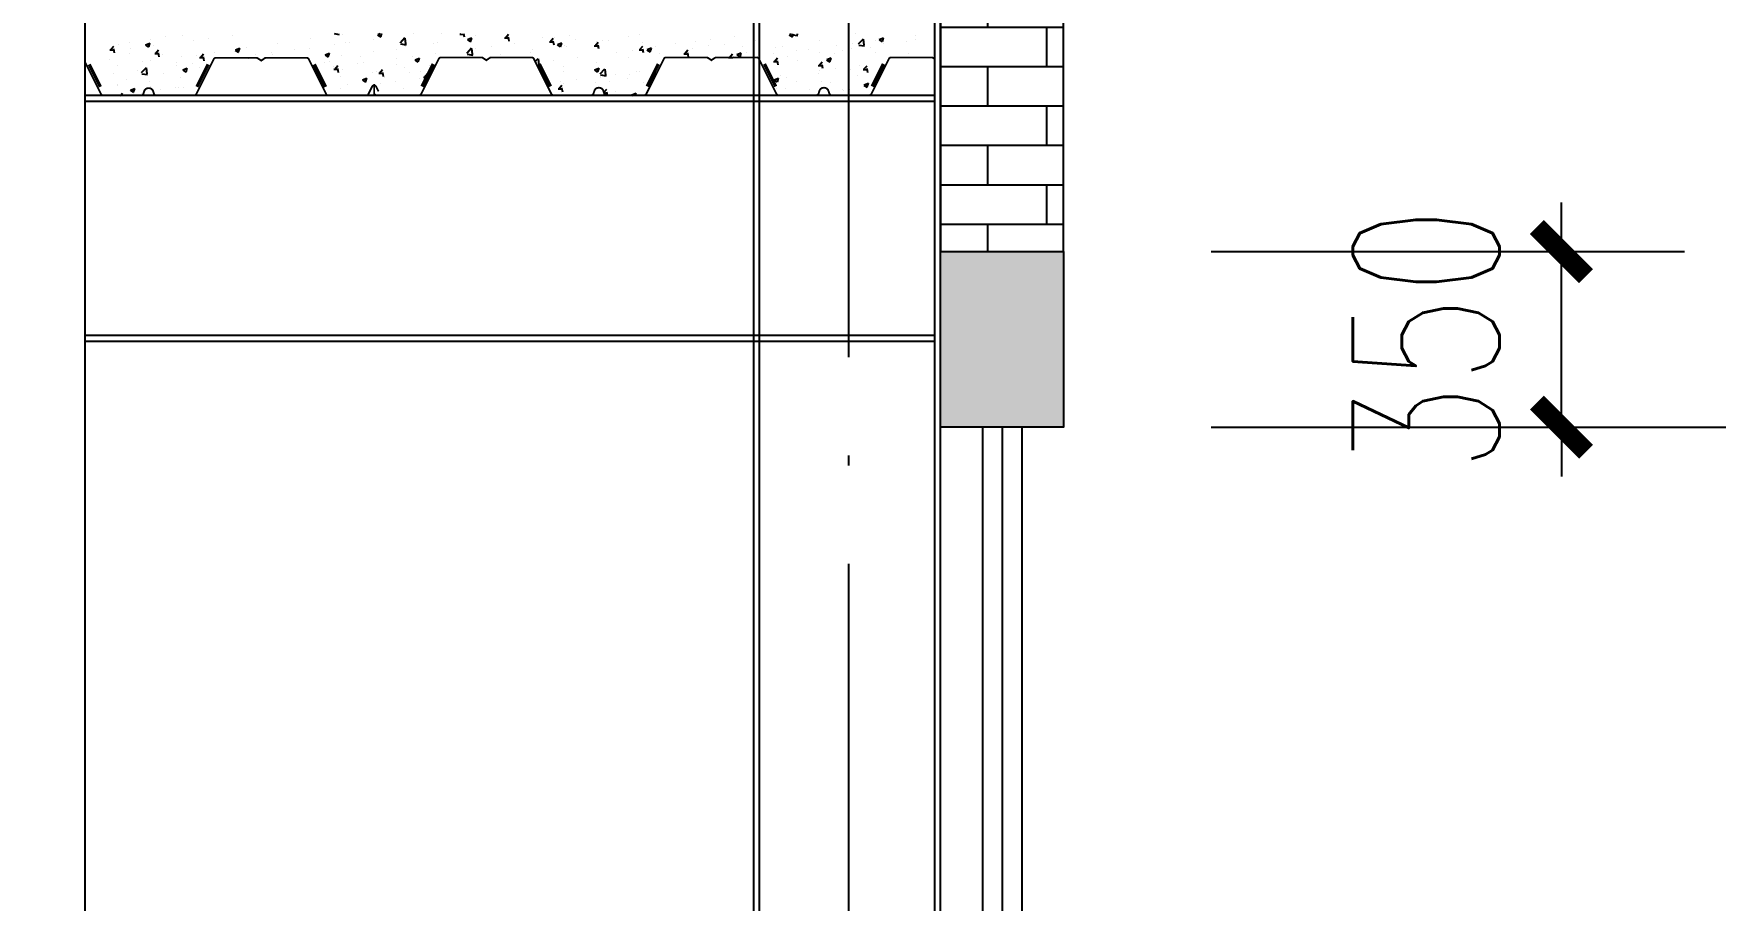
# Model space of a CAD drawing. Extents: x -89996 to 1006241, y -2176 to 440573.
# Drawn here: x 730231 to 733649, y 245708 to 247470 of the extents above; entities that cross this region are included whole.
import ezdxf

# ---------------------------------------------------------------- set-up
doc = ezdxf.new("R2010")
doc.units = 0
doc.header["$LTSCALE"] = 1000
doc.header["$MEASUREMENT"] = 0
doc.linetypes.add('DOTE', pattern=[2.42, 2, -0.2, 0.02, -0.2])
for name, color, linetype in [('AXIS', 3, 'Continuous'), ('BOLT', 251, 'Continuous'), ('DIM_SYMB', 3, 'Continuous'), ('DOTE', 1, 'DOTE'), ('FZX', 31, 'Continuous'), ('GZ', 50, 'Continuous'), ('MC', 132, 'Continuous'), ('PUB_TITLE', 4, 'Continuous'), ('S', 2, 'Continuous')]:
    doc.layers.add(name, color=color, linetype=linetype)
doc.styles.add('_TCH_DIM_T3', font='SIMPLEX', dxfattribs={"width": 0.705882, "bigfont": 'GBCBIG'})
doc.dimstyles.new('_TCH_ARCH&&100', dxfattribs={"dimtxt": 297.5, "dimasz": 100, "dimexe": 250, "dimexo": 300, "dimgap": 126.25, "dimtad": 1, "dimdec": 0, "dimzin": 0, "dimdsep": 46, "dimtxsty": '_TCH_DIM_T3', "dimblk": 'ARCHTICK', "dimcen": 0.09, "dimclrt": 7, "dimazin": 2, "dimtfac": 1, "dimtdec": 0, "dimtix": 1, "dimtmove": 2, "dimatfit": 3, "dimfxl": 0, "dimtolj": 1, "dimtzin": 0, "dimarcsym": 0})

# ---------------------------------------------------------------- blocks, each defined once
blk = doc.blocks.new('_ArchTick')
at = {"color": 0, "linetype": 'ByBlock', "const_width": 0.4}
blk.add_lwpolyline([(-0.5, -0.5), (0.5, 0.5)], dxfattribs=at)
blk = doc.blocks.new('*D164')
at = {"layer": 'AXIS', "color": 0, "lineweight": -2, "transparency": 16777216}
for p, q in [((732624.5, 246670.1), (734586, 246670.1)), ((734336, 245170.1), (734336, 246670.1)), ((732624.5, 245170.1), (734586, 245170.1))]:
    blk.add_line(p, q, dxfattribs=at)
at = {"layer": 'Defpoints', "color": 0, "transparency": 16777216}
for p in [(732324.5, 246670.1), (734336, 246670.1), (732324.5, 245170.1)]:
    blk.add_point(p, dxfattribs=at)
at = {"layer": 'AXIS', "color": 0, "lineweight": -2, "transparency": 16777216, "xscale": 100, "yscale": 100, "zscale": 100}
for p, rotation in [((734336, 246670.1), 90), ((734336, 245170.1), 270)]:
    blk.add_blockref('_ArchTick', p, dxfattribs=dict(at, rotation=rotation))
at = {"layer": 'AXIS', "color": 7, "transparency": 16777216, "insert": (734061, 245920.1), "char_height": 297.5, "attachment_point": 5, "rotation": 90, "style": '_TCH_DIM_T3'}
blk.add_mtext('\\A1;1500', dxfattribs=at)
blk = doc.blocks.new('*D166')
at = {"layer": 'AXIS', "color": 0, "lineweight": -2, "transparency": 16777216}
for p, q in [((732724.5, 251670.1), (735093.9, 251670.1)), ((734843.9, 239670.1), (734843.9, 251670.1)), ((732737.6, 239670.1), (735093.9, 239670.1))]:
    blk.add_line(p, q, dxfattribs=at)
at = {"layer": 'Defpoints', "color": 0, "transparency": 16777216}
for p in [(732424.5, 251670.1), (734843.9, 251670.1), (732437.6, 239670.1)]:
    blk.add_point(p, dxfattribs=at)
at = {"layer": 'AXIS', "color": 0, "lineweight": -2, "transparency": 16777216, "xscale": 100, "yscale": 100, "zscale": 100}
for p, rotation in [((734843.9, 251670.1), 90), ((734843.9, 239670.1), 270)]:
    blk.add_blockref('_ArchTick', p, dxfattribs=dict(at, rotation=rotation))
at = {"layer": 'AXIS', "color": 7, "transparency": 16777216, "insert": (734568.9, 245670.1), "char_height": 297.5, "attachment_point": 5, "rotation": 90, "style": '_TCH_DIM_T3'}
blk.add_mtext('\\A1;12000', dxfattribs=at)
blk = doc.blocks.new('*D169')
at = {"layer": 'AXIS', "color": 0, "lineweight": -2, "transparency": 16777216}
for p, q in [((733336.3, 247027), (733336.3, 247127)), ((732624.5, 247027), (733586.3, 247027)), ((733336.3, 246670.1), (733336.3, 247027)), ((732624.5, 246670.1), (733586.3, 246670.1)), ((733336.3, 246670.1), (733336.3, 246570.1))]:
    blk.add_line(p, q, dxfattribs=at)
at = {"layer": 'Defpoints', "color": 0, "transparency": 16777216}
for p in [(732324.5, 247027), (733336.3, 247027), (732324.5, 246670.1)]:
    blk.add_point(p, dxfattribs=at)
at = {"layer": 'AXIS', "color": 0, "lineweight": -2, "transparency": 16777216, "xscale": 100, "yscale": 100, "zscale": 100}
for p, rotation in [((733336.3, 247027), 270), ((733336.3, 246670.1), 90)]:
    blk.add_blockref('_ArchTick', p, dxfattribs=dict(at, rotation=rotation))
at = {"layer": 'AXIS', "color": 7, "transparency": 16777216, "insert": (733061.3, 246848.6), "char_height": 297.5, "attachment_point": 5, "rotation": 90, "style": '_TCH_DIM_T3'}
blk.add_mtext('\\A1;350', dxfattribs=at)
blk = doc.blocks.new('*D170')
at = {"layer": 'AXIS', "color": 0, "lineweight": -2, "transparency": 16777216}
for p, q in [((732624.5, 248470.1), (734586, 248470.1)), ((734336, 248470.1), (734336, 246670.1)), ((732624.5, 246670.1), (734586, 246670.1))]:
    blk.add_line(p, q, dxfattribs=at)
at = {"layer": 'Defpoints', "color": 0, "transparency": 16777216}
for p in [(732324.5, 248470.1), (732324.5, 246670.1), (734336, 246670.1)]:
    blk.add_point(p, dxfattribs=at)
at = {"layer": 'AXIS', "color": 0, "lineweight": -2, "transparency": 16777216, "xscale": 100, "yscale": 100, "zscale": 100}
for p, rotation in [((734336, 248470.1), 90), ((734336, 246670.1), 270)]:
    blk.add_blockref('_ArchTick', p, dxfattribs=dict(at, rotation=rotation))
at = {"layer": 'AXIS', "color": 7, "transparency": 16777216, "insert": (734061, 247570.1), "char_height": 297.5, "attachment_point": 5, "rotation": 90, "style": '_TCH_DIM_T3'}
blk.add_mtext('\\A1;1800', dxfattribs=at)

msp = doc.modelspace()

# ---------------------------------------------------------------- hatches: boundary and pattern name
at = {"layer": 'BOLT'}
h = msp.add_hatch(dxfattribs=at)
h.set_pattern_fill('AR-BRSTD', color=256, scale=100)
h.set_pattern_definition([(0, (117864.75, -247051.54), (0, 80.138549), []), (90, (117864.75, -247051.54), (-120.1928, 80.138549), [80.13855, -80.13854])])
h.paths.add_polyline_path([(732324.48, 248350.11), (732074.48, 248350.11), (732074.48, 247027.03), (732324.48, 247027.03)])
h = msp.add_hatch(color=256, dxfattribs=at)
h.dxf.hatch_style = 1
h.paths.add_polyline_path([(732324.48, 247027.03), (732074.48, 247027.03), (732074.48, 246670.11), (732324.48, 246670.11)])

# ---------------------------------------------------------------- linework, layer by layer
at = {"color": 9, "linetype": 'Continuous'}
for p, q in [((730499.85, 247464.52, 3.79), (730499.85, 247464.52, 3.79)), ((730533.28, 247465.42, 3.79), (730533.28, 247465.42, 3.79)), ((730635.21, 247466.71, 3.79), (730635.21, 247466.71, 3.79)), ((730842.07, 247469.98, 3.79), (730852.35, 247468.39, 3.79)), ((730858.22, 247468.2, 3.79), (730858.22, 247468.2, 3.79)), ((730930.13, 247467.51, 3.79), (730936.44, 247463.25, 3.79)), ((730930.44, 247468.07, 3.79), (730935.4, 247469.97, 3.79)), ((730936.72, 247463.62, 3.79), (730938.85, 247469.97, 3.79)), ((730939, 247465.03, 3.79), (730939, 247465.03, 3.79)), ((731002.2, 247469.34, 3.79), (731002.2, 247469.34, 3.79)), ((731060.93, 247469.76, 3.79), (731060.93, 247469.76, 3.79)), ((731097.09, 247469.14, 3.79), (731104.68, 247468.48, 3.79)), ((731098.87, 247469.34, 3.79), (731099.38, 247469.94, 3.79)), ((731106.52, 247462.71, 3.79), (731105.19, 247469.94, 3.79)), ((731128.72, 247466.9, 3.79), (731128.72, 247466.9, 3.79)), ((731189.96, 247461.37, 3.79), (731196.08, 247468.67, 3.79)), ((731196.52, 247464.03, 3.79), (731196.52, 247464.03, 3.79)), ((731320.78, 247465.59, 3.79), (731320.78, 247465.59, 3.79)), ((731462.32, 247468.98, 3.79), (731462.32, 247468.98, 3.79)), ((731655.67, 247463.99, 3.79), (731655.67, 247463.99, 3.79)), ((731764.97, 247465.4, 3.79), (731764.97, 247465.4, 3.79)), ((731766.9, 247467.79, 3.79), (731773.21, 247463.53, 3.79)), ((731767.21, 247468.34, 3.79), (731771.11, 247469.84, 3.79)), ((731772.99, 247467.73, 3.79), (731784.29, 247465.98, 3.79)), ((731773.49, 247463.9, 3.79), (731775.48, 247469.84, 3.79)), ((731783.7, 247467.6, 3.79), (731783.44, 247469.83, 3.79)), ((731901.46, 247469.48, 3.79), (731901.46, 247469.48, 3.79)), ((732022.66, 247466.61, 3.79), (732022.66, 247466.61, 3.79)), ((730385.97, 247437.37, 3.79), (730393.57, 247436.7, 3.79)), ((730387.75, 247437.57, 3.79), (730393.87, 247444.86, 3.79)), ((730395.41, 247430.94, 3.79), (730393.94, 247438.9, 3.79)), ((730395.21, 247435.12, 3.79), (730395.21, 247435.12, 3.79)), ((730403.93, 247448.35, 3.79), (730403.93, 247448.35, 3.79)), ((730425.79, 247451.81, 3.79), (730425.79, 247451.81, 3.79)), ((730426.04, 247430.64, 3.79), (730426.04, 247430.64, 3.79)), ((730427.01, 247439.3, 3.79), (730427.01, 247439.3, 3.79)), ((730458.39, 247446.9, 3.79), (730464.7, 247442.63, 3.79)), ((730458.7, 247447.45, 3.79), (730467.59, 247450.86, 3.79)), ((730464.98, 247443, 3.79), (730467.55, 247450.68, 3.79)), ((730469.13, 247457.29, 3.79), (730469.13, 247457.29, 3.79)), ((730475.11, 247445.64, 3.79), (730475.11, 247445.64, 3.79)), ((730477.07, 247429.4, 3.79), (730484.66, 247428.73, 3.79)), ((730478.84, 247429.6, 3.79), (730484.97, 247436.89, 3.79)), ((730486.5, 247422.97, 3.79), (730485.03, 247430.93, 3.79)), ((730555.31, 247456.2, 3.79), (730555.31, 247456.2, 3.79)), ((730587.11, 247460.38, 3.79), (730587.11, 247460.38, 3.79)), ((730597.7, 247432.66, 3.79), (730597.7, 247432.66, 3.79)), ((730640.9, 247436.72, 3.79), (730647.22, 247432.46, 3.79)), ((730641.22, 247437.27, 3.79), (730650.11, 247440.69, 3.79)), ((730647.49, 247432.83, 3.79), (730650.07, 247440.51, 3.79)), ((730662.91, 247441.61, 3.79), (730662.91, 247441.61, 3.79)), ((730713.8, 247431.37, 3.79), (730713.8, 247431.37, 3.79)), ((730727.05, 247449.74, 3.79), (730727.05, 247449.74, 3.79)), ((730761.9, 247437.7, 3.79), (730761.9, 247437.7, 3.79)), ((730790.87, 247439.6, 3.79), (730790.87, 247439.6, 3.79)), ((730793.02, 247459.26, 3.79), (730793.02, 247459.26, 3.79)), ((730823.73, 247427.1, 3.79), (730832.63, 247430.52, 3.79)), ((730830.01, 247422.66, 3.79), (730832.59, 247430.34, 3.79)), ((730842.1, 247448.26, 3.79), (730842.1, 247448.26, 3.79)), ((730864.93, 247452.31, 3.79), (730864.93, 247452.31, 3.79)), ((730873.9, 247452.45, 3.79), (730873.9, 247452.45, 3.79)), ((730920.83, 247434.05, 3.79), (730920.83, 247434.05, 3.79)), ((730921.99, 247458.78, 3.79), (730921.99, 247458.78, 3.79)), ((730969.43, 247437.14, 3.79), (730969.43, 247437.14, 3.79)), ((730975.77, 247451.55, 3.79), (730985.66, 247461.86, 3.79)), ((730976.59, 247449.12, 3.79), (730987.89, 247447.37, 3.79)), ((730987.3, 247449, 3.79), (730985.9, 247461.06, 3.79)), ((730986.79, 247443.57, 3.79), (730986.79, 247443.57, 3.79)), ((731043.49, 247449.85, 3.79), (731043.49, 247449.85, 3.79)), ((731048.68, 247429.77, 3.79), (731048.68, 247429.77, 3.79)), ((731052, 247452.52, 3.79), (731052, 247452.52, 3.79)), ((731111.31, 247430.53, 3.79), (731121.2, 247440.84, 3.79)), ((731112.64, 247457.34, 3.79), (731118.96, 247453.08, 3.79)), ((731112.96, 247457.89, 3.79), (731121.85, 247461.31, 3.79)), ((731116.14, 247460.65, 3.79), (731116.14, 247460.65, 3.79)), ((731117.56, 247462.57, 3.79), (731117.56, 247462.57, 3.79)), ((731119.23, 247453.45, 3.79), (731121.81, 247461.13, 3.79)), ((731122.84, 247427.97, 3.79), (731121.43, 247440.04, 3.79)), ((731128.89, 247440.33, 3.79), (731128.89, 247440.33, 3.79)), ((731160.68, 247444.51, 3.79), (731160.68, 247444.51, 3.79)), ((731188.18, 247461.17, 3.79), (731195.77, 247460.51, 3.79)), ((731197.61, 247454.74, 3.79), (731196.14, 247462.7, 3.79)), ((731208.78, 247450.84, 3.79), (731208.78, 247450.84, 3.79)), ((731240.12, 247430.84, 3.79), (731240.12, 247430.84, 3.79)), ((731245.77, 247436.83, 3.79), (731245.77, 247436.83, 3.79)), ((731264.32, 247461.17, 3.79), (731264.32, 247461.17, 3.79)), ((731279.27, 247453.2, 3.79), (731286.86, 247452.54, 3.79)), ((731281.05, 247453.4, 3.79), (731287.18, 247460.7, 3.79)), ((731288.71, 247446.77, 3.79), (731287.24, 247454.73, 3.79)), ((731288.99, 247461.4, 3.79), (731288.99, 247461.4, 3.79)), ((731295.16, 247447.17, 3.79), (731301.47, 247442.91, 3.79)), ((731295.47, 247447.72, 3.79), (731304.37, 247451.14, 3.79)), ((731301.75, 247443.28, 3.79), (731304.32, 247450.96, 3.79)), ((731309.92, 247444.96, 3.79), (731309.92, 247444.96, 3.79)), ((731314.19, 247443.55, 3.79), (731314.19, 247443.55, 3.79)), ((731332.11, 247458.3, 3.79), (731332.11, 247458.3, 3.79)), ((731370.37, 247445.23, 3.79), (731377.96, 247444.57, 3.79)), ((731372.15, 247445.43, 3.79), (731378.27, 247452.73, 3.79)), ((731375.88, 247454.49, 3.79), (731375.88, 247454.49, 3.79)), ((731379.8, 247438.8, 3.79), (731378.33, 247446.76, 3.79)), ((731388.25, 247456.26, 3.79), (731388.25, 247456.26, 3.79)), ((731399.91, 247455.44, 3.79), (731399.91, 247455.44, 3.79)), ((731415.68, 247432.39, 3.79), (731415.68, 247432.39, 3.79)), ((731441.09, 247463.43, 3.79), (731441.09, 247463.43, 3.79)), ((731447.47, 247436.58, 3.79), (731447.47, 247436.58, 3.79)), ((731461.46, 247437.26, 3.79), (731469.05, 247436.6, 3.79)), ((731463.24, 247437.46, 3.79), (731469.36, 247444.76, 3.79)), ((731467.7, 247452.57, 3.79), (731467.7, 247452.57, 3.79)), ((731470.89, 247430.82, 3.79), (731469.42, 247438.79, 3.79)), ((731477.67, 247437, 3.79), (731483.99, 247432.74, 3.79)), ((731477.99, 247437.55, 3.79), (731486.88, 247440.96, 3.79)), ((731484.26, 247433.11, 3.79), (731486.84, 247440.78, 3.79)), ((731495.57, 247442.91, 3.79), (731495.57, 247442.91, 3.79)), ((731503.69, 247429.28, 3.79), (731503.69, 247429.28, 3.79)), ((731535.5, 247449.71, 3.79), (731535.5, 247449.71, 3.79)), ((731552.55, 247429.29, 3.79), (731560.14, 247428.63, 3.79)), ((731554.33, 247429.49, 3.79), (731560.45, 247436.79, 3.79)), ((731561.98, 247422.85, 3.79), (731560.51, 247430.82, 3.79)), ((731569.65, 247438.8, 3.79), (731569.65, 247438.8, 3.79)), ((731575.78, 247453.47, 3.79), (731575.78, 247453.47, 3.79)), ((731603.29, 247446.85, 3.79), (731603.29, 247446.85, 3.79)), ((731607.57, 247457.65, 3.79), (731607.57, 247457.65, 3.79)), ((731634.86, 247447.75, 3.79), (731634.86, 247447.75, 3.79)), ((731660.5, 247427.38, 3.79), (731669.4, 247430.79, 3.79)), ((731666.78, 247422.94, 3.79), (731669.36, 247430.61, 3.79)), ((731671.09, 247443.98, 3.79), (731671.09, 247443.98, 3.79)), ((731679.27, 247431.34, 3.79), (731679.27, 247431.34, 3.79)), ((731699.01, 247455.88, 3.79), (731699.01, 247455.88, 3.79)), ((731738.88, 247441.12, 3.79), (731738.88, 247441.12, 3.79)), ((731753.33, 247444.05, 3.79), (731753.33, 247444.05, 3.79)), ((731782.36, 247434.97, 3.79), (731782.36, 247434.97, 3.79)), ((731806.68, 247438.25, 3.79), (731806.68, 247438.25, 3.79)), ((731827.4, 247456.77, 3.79), (731827.4, 247456.77, 3.79)), ((731828.63, 247432.06, 3.79), (731828.63, 247432.06, 3.79)), ((731862.57, 247445.53, 3.79), (731862.57, 247445.53, 3.79)), ((731874.47, 247435.39, 3.79), (731874.47, 247435.39, 3.79)), ((731892.78, 247440.19, 3.79), (731892.78, 247440.19, 3.79)), ((731894.36, 247449.72, 3.79), (731894.36, 247449.72, 3.79)), ((731907.71, 247449.13, 3.79), (731917.6, 247459.44, 3.79)), ((731908.53, 247446.71, 3.79), (731919.83, 247444.95, 3.79)), ((731919.24, 247446.58, 3.79), (731917.83, 247458.64, 3.79)), ((731931.89, 247441.59, 3.79), (731931.89, 247441.59, 3.79)), ((731942.27, 247432.52, 3.79), (731942.27, 247432.52, 3.79)), ((731942.46, 247456.05, 3.79), (731942.46, 247456.05, 3.79)), ((731949.41, 247457.62, 3.79), (731955.73, 247453.36, 3.79)), ((731949.73, 247458.17, 3.79), (731958.62, 247461.58, 3.79)), ((731956, 247453.73, 3.79), (731958.58, 247461.4, 3.79)), ((731958.74, 247449.71, 3.79), (731958.74, 247449.71, 3.79)), ((732005.96, 247454.31, 3.79), (732005.96, 247454.31, 3.79)), ((732010.06, 247429.66, 3.79), (732010.06, 247429.66, 3.79)), ((732023.95, 247458.66, 3.79), (732023.95, 247458.66, 3.79)), ((730385.02, 247416.45, 3.79), (730385.02, 247416.45, 3.79)), ((730402.38, 247406.07, 3.79), (730402.38, 247406.07, 3.79)), ((730441.7, 247395.55, 3.79), (730441.7, 247395.55, 3.79)), ((730450.45, 247390.9, 3.79), (730460.34, 247401.21, 3.79)), ((730452.82, 247413.58, 3.79), (730452.82, 247413.58, 3.79)), ((730461.98, 247388.35, 3.79), (730460.57, 247400.41, 3.79)), ((730467.59, 247415.01, 3.79), (730467.59, 247415.01, 3.79)), ((730493.84, 247427.78, 3.79), (730493.84, 247427.78, 3.79)), ((730520.61, 247410.72, 3.79), (730520.61, 247410.72, 3.79)), ((730521.9, 247406.11, 3.79), (730521.9, 247406.11, 3.79)), ((730531.74, 247423.14, 3.79), (730531.74, 247423.14, 3.79)), ((730534.19, 247395.76, 3.79), (730540.51, 247391.5, 3.79)), ((730534.51, 247396.31, 3.79), (730543.4, 247399.73, 3.79)), ((730540.79, 247391.87, 3.79), (730543.36, 247399.55, 3.79)), ((730553.7, 247410.29, 3.79), (730553.7, 247410.29, 3.79)), ((730561.63, 247424.91, 3.79), (730561.63, 247424.91, 3.79)), ((730568.16, 247421.43, 3.79), (730575.75, 247420.76, 3.79)), ((730568.67, 247401.46, 3.79), (730568.67, 247401.46, 3.79)), ((730569.94, 247421.63, 3.79), (730576.06, 247428.93, 3.79)), ((730577.59, 247415, 3.79), (730576.12, 247422.96, 3.79)), ((730588.41, 247407.86, 3.79), (730588.41, 247407.86, 3.79)), ((730629.43, 247422.05, 3.79), (730629.43, 247422.05, 3.79)), ((730666.57, 247420.26, 3.79), (730667.15, 247420.96, 3.79)), ((730682, 247427.18, 3.79), (730682, 247427.18, 3.79)), ((730697.22, 247419.19, 3.79), (730697.22, 247419.19, 3.79)), ((730716.8, 247426.89, 3.79), (730716.8, 247426.89, 3.79)), ((730791.47, 247416.98, 3.79), (730791.47, 247416.98, 3.79)), ((730808.69, 247398.17, 3.79), (730808.69, 247398.17, 3.79)), ((730821.3, 247411.71, 3.79), (730821.3, 247411.71, 3.79)), ((730823.42, 247426.55, 3.79), (730829.74, 247422.29, 3.79)), ((730832.81, 247413.46, 3.79), (730832.81, 247413.46, 3.79)), ((730840.49, 247402.36, 3.79), (730840.49, 247402.36, 3.79)), ((730841.43, 247397.52, 3.79), (730849.03, 247396.86, 3.79)), ((730843.21, 247397.72, 3.79), (730849.34, 247405.02, 3.79)), ((730850.87, 247391.09, 3.79), (730849.4, 247399.05, 3.79)), ((730856.68, 247425.92, 3.79), (730856.68, 247425.92, 3.79)), ((730859.59, 247396.4, 3.79), (730859.59, 247396.4, 3.79)), ((730888.58, 247408.69, 3.79), (730888.58, 247408.69, 3.79)), ((730895.36, 247424.43, 3.79), (730895.36, 247424.43, 3.79)), ((730900.61, 247410.59, 3.79), (730900.61, 247410.59, 3.79)), ((730934.31, 247389.75, 3.79), (730940.43, 247397.05, 3.79)), ((730968.4, 247407.73, 3.79), (730968.4, 247407.73, 3.79)), ((730968.79, 247419.25, 3.79), (730968.79, 247419.25, 3.79)), ((730985.24, 247401.3, 3.79), (730985.24, 247401.3, 3.79)), ((731000.58, 247423.43, 3.79), (731000.58, 247423.43, 3.79)), ((731005.93, 247416.38, 3.79), (731012.25, 247412.12, 3.79)), ((731006.25, 247416.93, 3.79), (731015.14, 247420.35, 3.79)), ((731012.53, 247412.49, 3.79), (731015.1, 247420.17, 3.79)), ((731036.2, 247404.86, 3.79), (731036.2, 247404.86, 3.79)), ((731050.45, 247410.24, 3.79), (731050.45, 247410.24, 3.79)), ((731112.13, 247428.1, 3.79), (731123.43, 247426.35, 3.79)), ((731180.56, 247427.89, 3.79), (731180.56, 247427.89, 3.79)), ((731250.51, 247413.33, 3.79), (731256.74, 247419.81, 3.79)), ((731254.14, 247406.08, 3.79), (731258.97, 247405.33, 3.79)), ((731255.58, 247411.31, 3.79), (731255.58, 247411.31, 3.79)), ((731258.38, 247406.95, 3.79), (731256.97, 247419.01, 3.79)), ((731287.37, 247415.5, 3.79), (731287.37, 247415.5, 3.79)), ((731308.37, 247402.69, 3.79), (731308.37, 247402.69, 3.79)), ((731335.47, 247421.83, 3.79), (731335.47, 247421.83, 3.79)), ((731370.96, 247396.04, 3.79), (731377.28, 247391.78, 3.79)), ((731371.28, 247396.59, 3.79), (731380.17, 247400, 3.79)), ((731374.33, 247412.21, 3.79), (731374.33, 247412.21, 3.79)), ((731377.56, 247392.15, 3.79), (731380.13, 247399.82, 3.79)), ((731382.39, 247388.48, 3.79), (731392.28, 247398.79, 3.79)), ((731393.92, 247385.93, 3.79), (731392.51, 247397.99, 3.79)), ((731439.54, 247421.15, 3.79), (731439.54, 247421.15, 3.79)), ((731605.2, 247418.63, 3.79), (731605.2, 247418.63, 3.79)), ((731643.64, 247421.32, 3.79), (731651.23, 247420.66, 3.79)), ((731645.42, 247421.52, 3.79), (731651.55, 247428.82, 3.79)), ((731652.08, 247420.26, 3.79), (731651.6, 247422.85, 3.79)), ((731660.19, 247426.83, 3.79), (731666.5, 247422.57, 3.79)), ((731702.47, 247424.45, 3.79), (731702.47, 247424.45, 3.79)), ((731734.26, 247428.64, 3.79), (731734.26, 247428.64, 3.79)), ((731734.73, 247413.35, 3.79), (731742.32, 247412.69, 3.79)), ((731736.52, 247413.55, 3.79), (731742.64, 247420.85, 3.79)), ((731744.16, 247406.91, 3.79), (731742.7, 247414.88, 3.79)), ((731763.42, 247423.12, 3.79), (731763.42, 247423.12, 3.79)), ((731783.76, 247416.17, 3.79), (731783.76, 247416.17, 3.79)), ((731825.83, 247405.38, 3.79), (731833.42, 247404.72, 3.79)), ((731827.61, 247405.58, 3.79), (731833.73, 247412.88, 3.79)), ((731829.16, 247395.44, 3.79), (731829.16, 247395.44, 3.79)), ((731835.26, 247398.94, 3.79), (731833.79, 247406.91, 3.79)), ((731842.7, 247416.66, 3.79), (731849.02, 247412.4, 3.79)), ((731843.02, 247417.21, 3.79), (731851.91, 247420.62, 3.79)), ((731849.3, 247412.77, 3.79), (731851.87, 247420.44, 3.79)), ((731857.83, 247428.88, 3.79), (731857.83, 247428.88, 3.79)), ((731860.95, 247399.63, 3.79), (731860.95, 247399.63, 3.79)), ((731891.24, 247397.92, 3.79), (731891.24, 247397.92, 3.79)), ((731909.05, 247405.96, 3.79), (731909.05, 247405.96, 3.79)), ((731916.92, 247397.41, 3.79), (731924.51, 247396.75, 3.79)), ((731918.7, 247397.61, 3.79), (731924.82, 247404.91, 3.79)), ((731926.35, 247390.97, 3.79), (731924.88, 247398.93, 3.79)), ((731957.2, 247407.44, 3.79), (731957.2, 247407.44, 3.79)), ((732021.05, 247420.7, 3.79), (732021.05, 247420.7, 3.79)), ((730393.6, 247389.21, 3.79), (730393.6, 247389.21, 3.79)), ((730400.77, 247366.09, 3.79), (730400.77, 247366.09, 3.79)), ((730400.84, 247363.79, 3.79), (730400.84, 247363.79, 3.79)), ((730420.54, 247376.03, 3.79), (730420.54, 247376.03, 3.79)), ((730451.27, 247388.47, 3.79), (730462.57, 247386.72, 3.79)), ((730466.04, 247372.73, 3.79), (730466.04, 247372.73, 3.79)), ((730468.57, 247363.22, 3.79), (730468.57, 247363.22, 3.79)), ((730494.61, 247388.75, 3.79), (730494.61, 247388.75, 3.79)), ((730530.19, 247380.86, 3.79), (730530.19, 247380.86, 3.79)), ((730568.39, 247366.53, 3.79), (730568.39, 247366.53, 3.79)), ((730855.13, 247383.64, 3.79), (730855.13, 247383.64, 3.79)), ((730869.8, 247367.27, 3.79), (730869.8, 247367.27, 3.79)), ((730899.22, 247375.42, 3.79), (730905.54, 247371.16, 3.79)), ((730899.54, 247375.97, 3.79), (730908.43, 247379.38, 3.79)), ((730905.82, 247371.53, 3.79), (730908.39, 247379.2, 3.79)), ((730919.28, 247391.78, 3.79), (730919.28, 247391.78, 3.79)), ((730927.39, 247393.53, 3.79), (730927.39, 247393.53, 3.79)), ((730932.53, 247389.55, 3.79), (730940.12, 247388.89, 3.79)), ((730935.38, 247369.16, 3.79), (730935.38, 247369.16, 3.79)), ((730941.96, 247383.12, 3.79), (730940.49, 247391.08, 3.79)), ((730943.86, 247379.98, 3.79), (730943.86, 247379.98, 3.79)), ((730967.17, 247373.34, 3.79), (730967.17, 247373.34, 3.79)), ((730995.18, 247390.67, 3.79), (730995.18, 247390.67, 3.79)), ((731015.27, 247379.68, 3.79), (731015.27, 247379.68, 3.79)), ((731017.93, 247392.7, 3.79), (731017.93, 247392.7, 3.79)), ((731023.62, 247381.58, 3.79), (731031.21, 247380.92, 3.79)), ((731025.4, 247381.78, 3.79), (731031.52, 247389.08, 3.79)), ((731033.05, 247375.15, 3.79), (731031.58, 247383.11, 3.79)), ((731298.68, 247357.87, 3.79), (731304.8, 247365.17, 3.79)), ((731302.06, 247371.74, 3.79), (731302.06, 247371.74, 3.79)), ((731307.38, 247393.41, 3.79), (731307.38, 247393.41, 3.79)), ((731308.94, 247367.77, 3.79), (731308.94, 247367.77, 3.79)), ((731334.16, 247376.35, 3.79), (731334.16, 247376.35, 3.79)), ((731372.79, 247369.93, 3.79), (731372.79, 247369.93, 3.79)), ((731375.18, 247390.54, 3.79), (731375.18, 247390.54, 3.79)), ((731382.27, 247382.3, 3.79), (731382.27, 247382.3, 3.79)), ((731383.01, 247380.49, 3.79), (731383.01, 247380.49, 3.79)), ((731383.21, 247386.06, 3.79), (731394.5, 247384.31, 3.79)), ((731401.95, 247373.48, 3.79), (731401.95, 247373.48, 3.79)), ((731414.06, 247386.49, 3.79), (731414.06, 247386.49, 3.79)), ((731438, 247378.87, 3.79), (731438, 247378.87, 3.79)), ((731442.97, 247387.68, 3.79), (731442.97, 247387.68, 3.79)), ((731457.07, 247393.2, 3.79), (731457.07, 247393.2, 3.79)), ((731462.16, 247392.82, 3.79), (731462.16, 247392.82, 3.79)), ((731469.75, 247370.62, 3.79), (731469.75, 247370.62, 3.79)), ((731735.99, 247375.7, 3.79), (731742.31, 247371.44, 3.79)), ((731736.31, 247376.25, 3.79), (731745.2, 247379.66, 3.79)), ((731742.59, 247371.81, 3.79), (731745.16, 247379.48, 3.79)), ((731748.95, 247384.88, 3.79), (731748.95, 247384.88, 3.79)), ((731761.88, 247380.84, 3.79), (731761.88, 247380.84, 3.79)), ((731781.95, 247373.36, 3.79), (731781.95, 247373.36, 3.79)), ((731827.09, 247389.78, 3.79), (731827.09, 247389.78, 3.79)), ((731832.27, 247371.72, 3.79), (731832.27, 247371.72, 3.79)), ((731849.74, 247370.49, 3.79), (731849.74, 247370.49, 3.79)), ((731906.33, 247384.44, 3.79), (731906.33, 247384.44, 3.79)), ((731917.54, 247367.63, 3.79), (731917.54, 247367.63, 3.79)), ((731918.51, 247365.53, 3.79), (731924.83, 247361.26, 3.79)), ((731918.83, 247366.08, 3.79), (731927.72, 247369.49, 3.79)), ((731925.1, 247361.64, 3.79), (731927.68, 247369.31, 3.79)), ((730406.88, 247343.84, 3.79), (730411.5, 247349.34, 3.79)), ((730408.29, 247345.46, 3.79), (730408.29, 247345.46, 3.79)), ((730427.49, 247354.8, 3.79), (730433.8, 247350.54, 3.79)), ((730427.8, 247355.35, 3.79), (730436.69, 247358.77, 3.79)), ((730434.08, 247350.91, 3.79), (730436.65, 247358.58, 3.79)), ((730450.97, 247348.15, 3.79), (730450.97, 247348.15, 3.79)), ((730488.49, 247356.02, 3.79), (730488.49, 247356.02, 3.79)), ((730520.29, 247360.2, 3.79), (730520.29, 247360.2, 3.79)), ((730525.04, 247360.86, 3.79), (730525.04, 247360.86, 3.79)), ((730536.36, 247360.36, 3.79), (730536.36, 247360.36, 3.79)), ((730855.17, 247358.6, 3.79), (730855.17, 247358.6, 3.79)), ((730875.34, 247346.04, 3.79), (730875.34, 247346.04, 3.79)), ((730983.7, 247359.02, 3.79), (730983.7, 247359.02, 3.79)), ((731296.89, 247357.67, 3.79), (731304.49, 247357.01, 3.79)), ((731306.33, 247351.24, 3.79), (731304.86, 247359.2, 3.79)), ((731306.83, 247360.41, 3.79), (731306.83, 247360.41, 3.79)), ((731390.06, 247350.25, 3.79), (731395.89, 247357.2, 3.79)), ((731390.07, 247349.52, 3.79), (731395.58, 247349.04, 3.79)), ((731397.33, 247343.76, 3.79), (731395.95, 247351.23, 3.79)), ((731413.44, 247352.6, 3.79), (731413.44, 247352.6, 3.79)), ((731446.77, 247344.91, 3.79), (731448.47, 247343.76, 3.79)), ((731447.09, 247345.46, 3.79), (731455.98, 247348.87, 3.79)), ((731454.28, 247343.76, 3.79), (731455.94, 247348.69, 3.79)), ((731740.93, 247359.16, 3.79), (731740.93, 247359.16, 3.79)), ((731758.2, 247359.01, 3.79), (731758.2, 247359.01, 3.79)), ((731795.75, 247345.35, 3.79), (731795.75, 247345.35, 3.79)), ((731808.72, 247356.3, 3.79), (731808.72, 247356.3, 3.79)), ((731825.54, 247347.51, 3.79), (731825.54, 247347.51, 3.79)), ((731827.54, 247349.54, 3.79), (731827.54, 247349.54, 3.79)), ((731875.64, 247355.87, 3.79), (731875.64, 247355.87, 3.79)), ((731876.52, 247353.43, 3.79), (731876.52, 247353.43, 3.79)), ((731889.69, 247355.64, 3.79), (731889.69, 247355.64, 3.79))]:
    msp.add_line(p, q, dxfattribs=at)
at = {"layer": 'DIM_SYMB'}
msp.add_lwpolyline([(730336.06, 239198.78), (730336.06, 245463.96), (730231.06, 245502.17), (730441.06, 245539.2), (730336.06, 245576.46), (730336.06, 251122.99)], dxfattribs=at)
at = {"layer": 'DOTE'}
msp.add_line((731887.6, 239552.4), (731887.6, 250823.58), dxfattribs=at)
at = {"layer": 'FZX'}
for points in [[(732324.48, 251430.11), (732074.48, 251430.11), (732074.48, 247027.03), (732324.48, 247027.03)], [(732074.48, 247027.03), (732324.48, 247027.03), (732324.48, 246670.11), (732074.48, 246670.11)]]:
    msp.add_lwpolyline(points, close=True, dxfattribs=at)
at = {"layer": 'GZ'}
for p, q in [((731706.48, 239690.11), (731706.48, 250670.11)), ((732062.48, 239690.11), (732062.48, 250660.11)), ((732074.48, 239690.11), (732074.48, 250670.11)), ((731694.48, 239690.11), (731694.48, 250192.6))]:
    msp.add_line(p, q, dxfattribs=at)
at = {"layer": 'MC'}
for p, q in [((732159.48, 246670.11), (732159.48, 245168.87)), ((732199.48, 246670.11), (732199.48, 245168.87)), ((732239.48, 246670.11), (732239.48, 245168.87))]:
    msp.add_line(p, q, dxfattribs=at)
at = {"layer": 'PUB_TITLE'}
for p, q in [((730336.06, 247345.03, 2.24), (732062.48, 247345.03, 2.24)), ((730336.06, 247333.03, 2.24), (732062.48, 247333.03, 2.24)), ((730336.06, 246857.03, 2.24), (732062.48, 246857.03, 2.24)), ((730336.06, 246845.03, 2.24), (732062.48, 246845.03, 2.24))]:
    msp.add_line(p, q, dxfattribs=at)
at = {"layer": 'S', "const_width": 3.75}
for points, elevation in [([(730336.06, 247411.35), (730368.37, 247346.73, 0.284079), (730372.39, 247344.25), (730449.61, 247344.25, 0.3231651), (730453.88, 247347.33), (730455.79, 247353.08, -0.3231651), (730464.34, 247359.25), (730465.39, 247359.25, -0.3231651), (730473.93, 247353.08), (730475.84, 247347.33, 0.3231651), (730480.11, 247344.25), (730557.33, 247344.25, 0.284079), (730561.36, 247346.73), (730597.12, 247418.26, -0.284079), (730601.14, 247420.75), (730684.07, 247420.75, -0.1499643), (730686.59, 247419.97), (730693.61, 247415.22), (730700.63, 247419.97, -0.1499643), (730703.15, 247420.75), (730786.08, 247420.75, -0.284079), (730790.11, 247418.26), (730825.87, 247346.73, 0.284079), (730829.89, 247344.25), (730907.22, 247344.25, 0.284079), (730911.24, 247346.73), (730919.07, 247362.38, -0.620038), (730927.13, 247362.36), (730932.01, 247352.46)], 4.31), ([(730923.07, 247367.53), (730923.07, 247349.53, 0.4142136), (730927.57, 247345.03), (731014.79, 247345.03, 0.284079), (731018.81, 247347.52), (731054.58, 247419.04, -0.284079), (731058.6, 247421.53), (731141.53, 247421.53, -0.1499643), (731144.05, 247420.76), (731151.07, 247416), (731158.09, 247420.76, -0.1499643), (731160.61, 247421.53), (731243.54, 247421.53, -0.284079), (731247.56, 247419.04), (731283.33, 247347.52, 0.284079), (731287.35, 247345.03), (731364.57, 247345.03, 0.3231651), (731368.84, 247348.11), (731370.75, 247353.87, -0.3231651), (731379.3, 247360.03), (731380.35, 247360.03, -0.3231651), (731388.89, 247353.87), (731390.8, 247348.11, 0.3231651), (731395.07, 247345.03), (731472.29, 247345.03, 0.284079), (731476.31, 247347.52), (731512.08, 247419.04, -0.284079), (731516.1, 247421.53), (731599.03, 247421.53, -0.1499643), (731601.55, 247420.76), (731608.57, 247416), (731615.59, 247420.76, -0.1499643), (731618.11, 247421.53), (731701.04, 247421.53, -0.284079), (731705.06, 247419.04), (731740.83, 247347.52, 0.284079), (731744.85, 247345.03), (731822.07, 247345.03, 0.3231651), (731826.34, 247348.11), (731828.25, 247353.87, -0.3231651), (731836.8, 247360.03), (731837.85, 247360.03, -0.3231651), (731846.39, 247353.87), (731848.3, 247348.11, 0.3231651), (731852.57, 247345.03), (731929.79, 247345.03, 0.284079), (731933.81, 247347.52), (731969.58, 247419.04, -0.284079), (731973.6, 247421.53), (732056.53, 247421.53, -0.1499643), (732059.05, 247420.76), (732062.48, 247418.44)], 2.24)]:
    msp.add_lwpolyline(points, format="xyb", dxfattribs=dict(at, elevation=elevation))
at = {"layer": 'S', "const_width": 6.75}
for points, elevation in [([(730343.93, 247407.61), (730366.78, 247361.9)], 4.31), ([(730585.8, 247407.61), (730562.94, 247361.9)], 4.31), ([(730801.43, 247407.61), (730824.28, 247361.9)], 4.31), ([(731043.26, 247408.39), (731020.4, 247362.69)], 2.24), ([(731258.89, 247408.39), (731281.74, 247362.69)], 2.24), ([(731500.76, 247408.39), (731477.9, 247362.69)], 2.24), ([(731716.39, 247408.39), (731739.24, 247362.69)], 2.24), ([(731958.26, 247408.39), (731935.4, 247362.69)], 2.24)]:
    msp.add_lwpolyline(points, dxfattribs=dict(at, elevation=elevation))

# ---------------------------------------------------------------- dimensions: what is measured, and where the dimension line sits
at = {"layer": 'AXIS'}
for base, p1, p2, angle, picture, middle in [((734843.93, 251670.11), (732437.6, 239670.11), (732424.48, 251670.11), 90, '*D166', (734568.93, 245670.11)), ((734336.05, 246670.11), (732324.48, 248470.11), (732324.48, 246670.11), 270, '*D170', (734061.05, 247570.11)), ((734336.05, 246670.11), (732324.48, 245170.11), (732324.48, 246670.11), 90, '*D164', (734061.05, 245920.11))]:
    dim = msp.add_linear_dim(base=base, p1=p1, p2=p2, angle=angle, dimstyle='_TCH_ARCH&&100', dxfattribs=at)
    dim.commit()
    dim.dimension.update_dxf_attribs({"geometry": picture, "text_midpoint": middle})
dim = msp.add_linear_dim(base=(733336.29, 247027.03), p1=(732324.48, 246670.11), p2=(732324.48, 247027.03), angle=90, text='350', dimstyle='_TCH_ARCH&&100', override={"dimlfac": 0.5}, dxfattribs=at)
dim.commit()
dim.dimension.update_dxf_attribs({"geometry": '*D169', "text_midpoint": (733061.29, 246848.57)})

doc.saveas('drawing.dxf')
